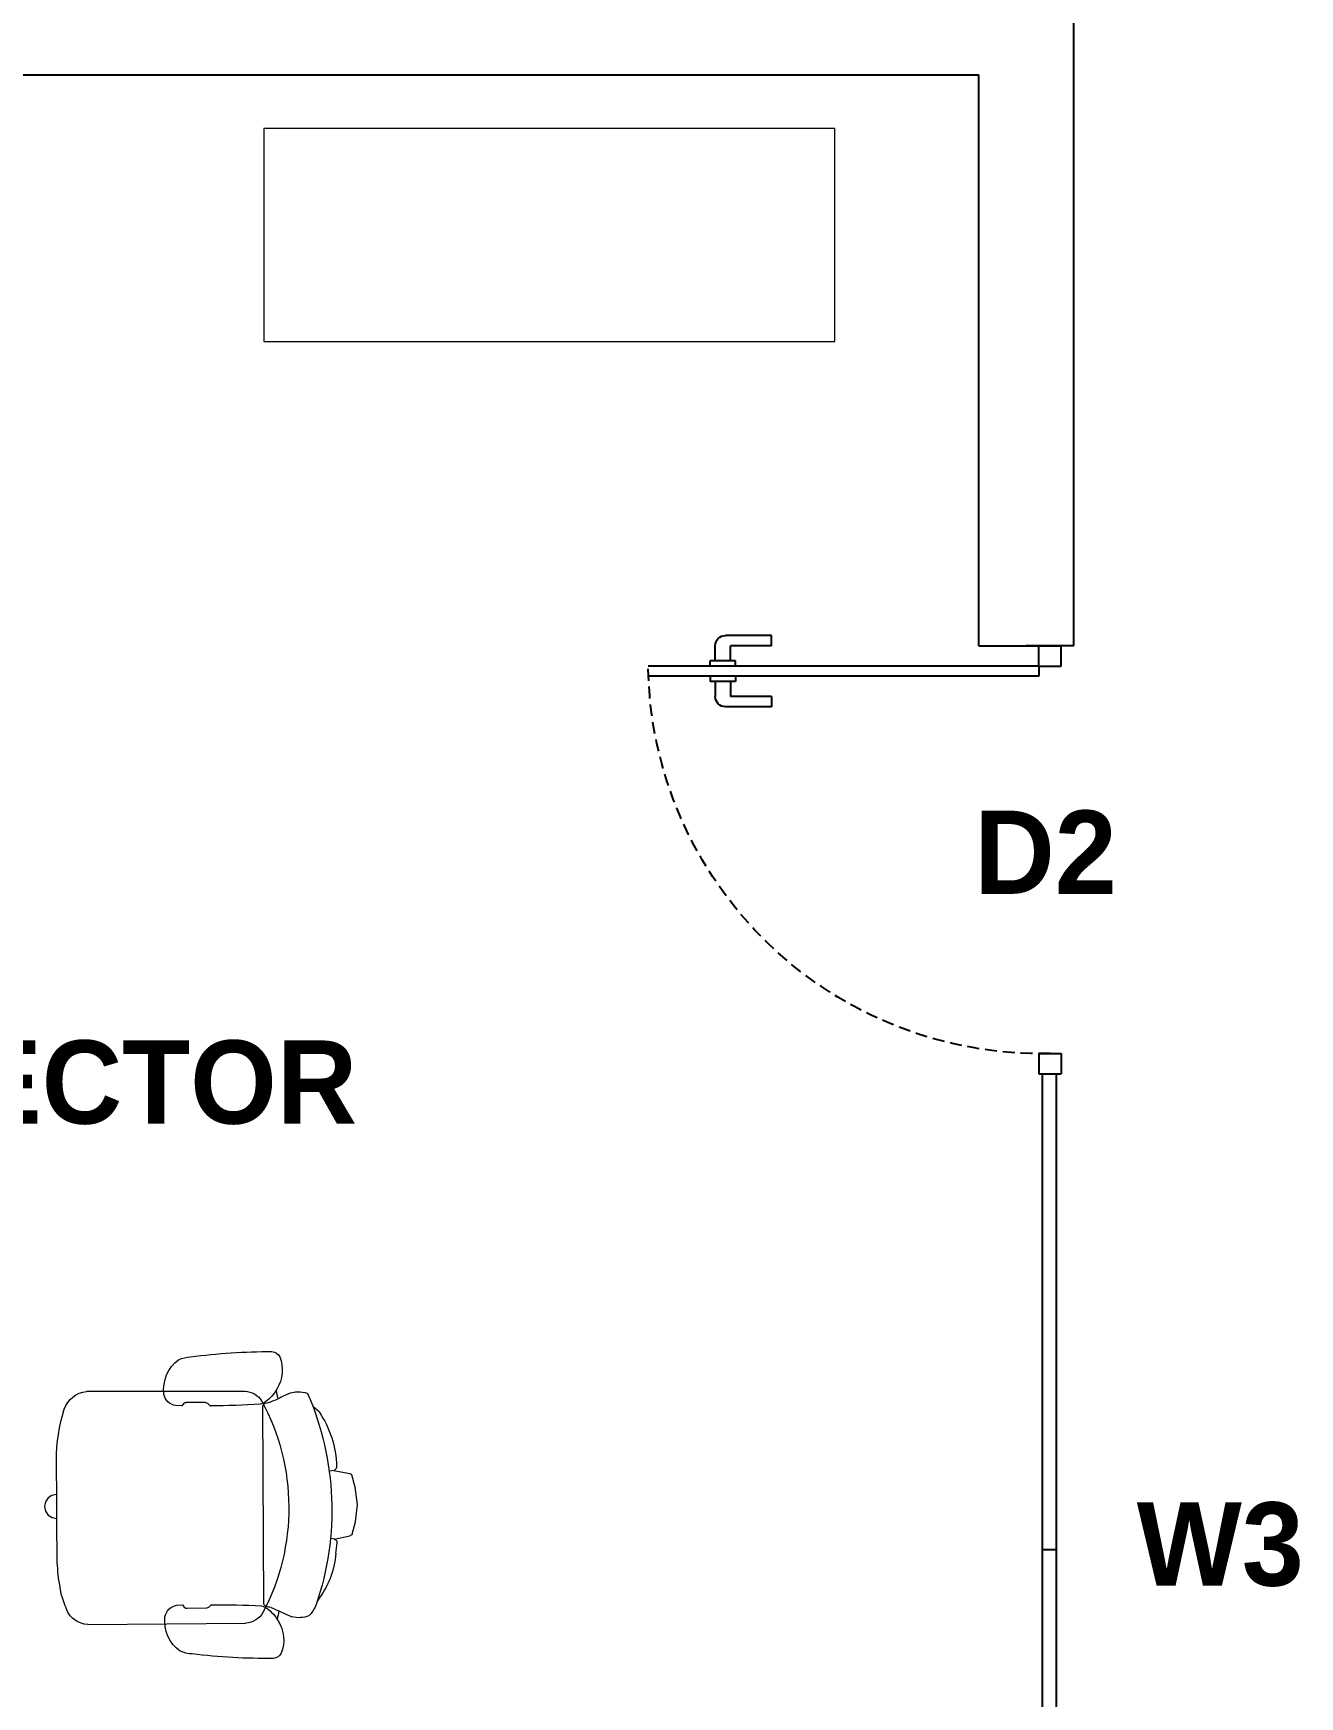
# Model space of a CAD drawing. Header units: inches. Extents: x 478327 to 492265, y -26791 to -22136.
# Drawn here: x 479239.4 to 479359.2, y -23825.6 to -23668.2 of the extents above; entities that cross this region are included whole.
import ezdxf

# ---------------------------------------------------------------- set-up
doc = ezdxf.new("R2010")
doc.units = ezdxf.units.IN
doc.header["$MEASUREMENT"] = 0
doc.linetypes.add('DASHED', pattern=[0.75, 0.5, -0.25])
doc.linetypes.add('TRATTEGGIATA2', pattern=[9.525, 6.35, -3.175])
doc.layers.add('A-furniture', color=8, linetype='Continuous', lineweight=9)
doc.layers.add('I-ANNO-TEXT', color=7, linetype='Continuous', lineweight=18)
for name, color, linetype in [('GLAZING', 4, 'Continuous'), ('I-FURN', 1, 'Continuous'), ('I-WALL-IN', 3, 'Continuous')]:
    doc.layers.add(name, color=color, linetype=linetype)
doc.styles.add('MICRO', font='')
doc.styles.get('MICRO').set_extended_font_data('MicrogrammaSSi', bold=True)

# ---------------------------------------------------------------- blocks, each defined once
blk = doc.blocks.new('A$C6A0E07C9')
at = {"layer": 'A-furniture'}
for p, q in [((-0.2138, 0.2718), (0.1182, 0.2876)), ((-0.0079, 0.2484), (-0.0112, 0.2428)), ((0.0377, 0.2515), (-0.0033, 0.2499)), ((0.0418, 0.2505), (0.045, 0.2473)), ((0.045, 0.2473), (0.0464, 0.2461)), ((0.0464, 0.2461), (0.0478, 0.2453)), ((0.0478, 0.2453), (0.0485, 0.2451)), ((0.1585, 0.2497), (0.1792, -0.1667)), ((-0.0121, 0.2424), (-0.025, 0.2422)), ((-0.0115, 0.2426), (-0.0121, 0.2424)), ((-0.0112, 0.2428), (-0.0115, 0.2426)), ((-0.2691, 0.1773), (-0.2664, 0.2046)), ((0.3152, 0.1516), (0.3188, 0.1294)), ((0.3146, 0.1213), (0.3056, 0.1197)), ((0.3131, 0.1211), (0.3466, 0.116)), ((0.3514, 0.1128), (0.36, 0.0876)), ((0.36, 0.0876), (0.3659, 0.0513)), ((-0.2893, 0.0294), (-0.2841, 0.0379)), ((-0.2841, 0.0379), (-0.2762, 0.0438)), ((-0.2762, 0.0438), (-0.2666, 0.0462)), ((0.3659, 0.0513), (0.3636, 0.0146)), ((-0.2907, 0.0196), (-0.2893, 0.0294)), ((-0.2883, 0.01), (-0.2907, 0.0196)), ((-0.2824, 0.002), (-0.2883, 0.01)), ((-0.2739, -0.003), (-0.2824, 0.002)), ((0.3636, 0.0146), (0.3576, -0.0113)), ((-0.2641, -0.0045), (-0.2739, -0.003)), ((0.3108, -0.0224), (0.3218, -0.0234)), ((0.3197, -0.023), (0.3546, -0.0146)), ((0.3546, -0.0146), (0.3564, -0.0132)), ((0.3564, -0.0132), (0.3576, -0.0113)), ((0.066, -0.1753), (0.0673, -0.174)), ((0.0673, -0.174), (0.0686, -0.173)), ((0.0686, -0.173), (0.0692, -0.1728)), ((0.2962, -0.1472), (0.2839, -0.1595)), ((-0.1895, -0.2174), (0.1433, -0.1996)), ((0.0087, -0.176), (-0.0042, -0.1772)), ((0.0094, -0.1763), (0.0087, -0.176)), ((0.0097, -0.1764), (0.0094, -0.1763)), ((0.0135, -0.1816), (0.0097, -0.1764)), ((0.0591, -0.1802), (0.0183, -0.1827)), ((0.0631, -0.1788), (0.066, -0.1753))]:
    blk.add_line(p, q, dxfattribs=at)
for centre, radius, start, end in [((0.2241, -0.8917), 1.2574, 92.3594, 100.1757), ((0.1721, 0.3454), 0.0192, 28.1256, 89.2436), ((0.1209, 0.3234), 0.0749, 330.3794, 24.513), ((0.0274, 0.2777), 0.0792, 129.4999, 189.1152), ((0.0065, 0.2825), 0.0635, 94.0792, 117.5938), ((0.117, 0.2414), 0.0463, 34.0902, 88.4441), ((0.1077, 0.3263), 0.0879, 309.6726, 333.0223), ((-0.9196, -0.0126), 1.143, 14.0931, 15.0056), ((0.2336, 0.2226), 0.0597, 72.5282, 107.7011), ((-0.21, 0.2233), 0.0487, 94.526, 161.0109), ((-0.0222, 0.2712), 0.0292, 192.0047, 264.4409), ((-0.0038, 0.2437), 0.00623, 84.8455, 131.3174), ((0.0374, 0.2414), 0.0101, 64.5281, 88.6391), ((0.0007, 1.5534), 1.3091, 272.0899, 276.676), ((0.1493, 0.274), 0.0211, 279.8693, 313.3434), ((-0.2488, 0.0248), 0.4712, 334.5973, 30.9732), ((0.1704, 0.2449), 0.0129, 130.1366, 158.0173), ((0.1866, 0.1808), 0.0779, 100.0525, 108.2672), ((-1.1254, 2.7931), 2.8487, 297.1157, 298.0695), ((0.1951, 0.2221), 0.0806, 25.5198, 45.5387), ((-0.3014, 0.0263), 0.6141, 339.6108, 22.0467), ((0.1276, 0.1249), 0.1894, 8.0925, 40.8276), ((0.5941, -0.0351), 0.8932, 162.1203, 164.4323), ((0.1816, 0.1421), 0.4521, 175.5289, 182.0991), ((72.2191, 3.6268), 72.5738, 182.765274, 182.924882), ((0.31, 0.1288), 0.0088, 301.088, 3.1667), ((0.3467, 0.1108), 0.00513, 22.8184, 91.0076), ((0.1162, -0.0378), 0.2107, 328.6962, 1.8079), ((0.3177, -0.0315), 0.00903, 2.1237, 63.3709), ((0.0809, -0.0616), 0.3414, 182.481, 200.7553), ((0.1515, -1.4793), 1.3091, 89.0174, 93.6036), ((0.1724, -0.1915), 0.0211, 52.3501, 85.8241), ((0.197, -0.1553), 0.0211, 212.6602, 229.0352), ((0.1633, -0.2919), 0.1223, 63.0548, 80.6357), ((0.1362, -0.2476), 0.0879, 32.6712, 56.0209), ((-0.1856, -0.1603), 0.0572, 202.8821, 266.1169), ((0.0516, -0.2073), 0.0792, 176.5782, 236.1936), ((0.0015, -0.2058), 0.0292, 101.2525, 173.6887), ((0.0171, -0.1766), 0.00623, 234.376, 280.848), ((0.0579, -0.1702), 0.0101, 277.0543, 301.1654), ((0.138, -0.155), 0.0449, 276.7939, 330.1521), ((-0.9196, -0.0126), 1.143, 350.6964, 351.6126), ((0.1491, -0.2435), 0.0749, 341.1805, 35.314), ((0.3239, 0.0551), 0.2601, 246.1539, 250.8174), ((0.249, -0.1528), 0.0392, 254.2998, 275.9911), ((0.2537, -0.1401), 0.0518, 269.3553, 293.3788), ((0.0312, -0.2142), 0.0635, 248.0997, 271.6142), ((0.1312, 0.9758), 1.2574, 265.5178, 273.334), ((0.2022, -0.2604), 0.0192, 276.4498, 337.5679)]:
    blk.add_arc(centre, radius, start, end, dxfattribs=at)
blk = doc.blocks.new('glass doors- 900')
for p, q in [((387080.9, -15045.5), (387080.9, -14224.6)), ((387102.3, -15045.5), (387102.3, -14226.3)), ((387070.1, -14365.5), (387038, -14365.5)), ((387080.9, -14354.8), (387070.1, -14354.8)), ((387070.1, -14408.4), (387070.1, -14354.8)), ((387102.3, -14354.8), (387113, -14354.8)), ((387113, -14408.4), (387113, -14354.8)), ((387113, -14365.5), (387145.1, -14365.5)), ((387016.6, -14483.4), (387016.6, -14387)), ((387038, -14483.4), (387038, -14397.7)), ((387070.1, -14397.7), (387038, -14397.7)), ((387113, -14397.7), (387145.1, -14397.7)), ((387145.1, -14483.4), (387145.1, -14397.7)), ((387166.6, -14483.4), (387166.6, -14387)), ((387080.9, -14408.4), (387070.1, -14408.4)), ((387102.3, -14408.4), (387113, -14408.4)), ((387038, -14483.4), (387016.6, -14483.4)), ((387145.1, -14483.4), (387166.6, -14483.4)), ((387038, -15045.5), (387038, -15092.6)), ((387080.9, -15045.5), (387038, -15045.5)), ((387080.9, -15045.5), (387080.9, -15092.6)), ((387080.9, -15045.5), (387080.9, -15092.6)), ((387080.9, -15045.5), (387102.3, -15045.5)), ((387895.1, -15045.5), (387895.1, -15092.6)), ((387895.1, -15045.5), (387895.1, -15092.6)), ((387895.1, -15045.5), (387895.1, -15045.5)), ((387895.1, -15045.5), (387938, -15045.5)), ((387938, -15045.5), (387938, -15092.6)), ((387080.9, -15092.6), (387038, -15092.6)), ((387895.1, -15092.6), (387938, -15092.6))]:
    blk.add_line(p, q)
at = {"linetype": 'DASHED', "ltscale": 50}
blk.add_arc((387070.1, -15049.8), 825.3, 358.6028, 89.255, dxfattribs=at)
for centre, start, end in [((387038, -14387), 90, 180), ((387145.1, -14387), 0, 90)]:
    blk.add_arc(centre, 21.4, start, end)
blk = doc.blocks.new('A$C756F409C')
at = {"layer": 'A-furniture'}
blk.add_lwpolyline([(0, -0.448), (1.2, -0.448), (1.2, 0), (0, 0)], close=True, dxfattribs=at)

msp = doc.modelspace()

# ---------------------------------------------------------------- linework, layer by layer
at = {"layer": 'GLAZING', "elevation": 6.93}
for points in [[(479334.846, -23856.639), (479334.846, -23766.639)], [(479334.846, -23766.639), (479336.196, -23766.639)], [(479336.196, -23856.639), (479336.196, -23766.639)], [(479334.846, -23811.639), (479336.196, -23811.639)]]:
    msp.add_lwpolyline(points, dxfattribs=at)
at = {"layer": 'I-WALL-IN'}
for p, q in [((479140.672, -23672.139, 6.93), (479328.825, -23672.139, 6.93)), ((479328.825, -23726.139, 6.93), (479334.508, -23726.139, 6.93)), ((479337.825, -23726.139, 6.93), (479333.325, -23726.139, 6.93))]:
    msp.add_line(p, q, dxfattribs=at)
at = {"layer": 'I-WALL-IN', "elevation": 6.93}
for points in [[(479337.825, -23726.139), (479337.825, -23663.14)], [(479328.825, -23726.139), (479328.825, -23672.139)]]:
    msp.add_lwpolyline(points, dxfattribs=at)

# ---------------------------------------------------------------- block references
at = {"layer": 'A-furniture', "xscale": -45.00000000027777, "yscale": 45, "zscale": 45, "rotation": 183.1434728386661}
msp.add_blockref('A$C6A0E07C9', (479253.49, -23805.968, -58.196), dxfattribs=at)
at = {"layer": 'GLAZING', "xscale": -0.04499999998952262, "yscale": 0.04499999998952262, "zscale": 0.04499999999999744, "rotation": 90}
msp.add_blockref('glass doors- 900', (478657.461, -6309.429, 6.93), dxfattribs=at)
at = {"layer": 'I-FURN', "linetype": 'TRATTEGGIATA2', "xscale": 45, "yscale": 45, "zscale": 45, "rotation": 180.0000002246825}
msp.add_blockref('A$C756F409C', (479315.208, -23697.383, -0.225), dxfattribs=at)

# ---------------------------------------------------------------- texts
at = {"layer": 'I-ANNO-TEXT', "char_height": 7.875, "attachment_point": 1, "style": 'MICRO'}
for s, insert in [('{\\fBahnschrift Light|b1|i0|c0|p34;D2}', (479328.414, -23741.739, 6.93)), ('{\\fBahnschrift Light|b1|i0|c0|p34;DIRECTOR  }', (479215.049, -23763.477, 6.93)), ('{\\fBahnschrift Light|b1|i0|c0|p34;W3}', (479343.775, -23807.166, 6.93))]:
    msp.add_mtext_dynamic_manual_height_columns(s, width=7.40993, gutter_width=1.5, heights=[0], dxfattribs=dict(at, insert=insert))

doc.saveas('drawing.dxf')
